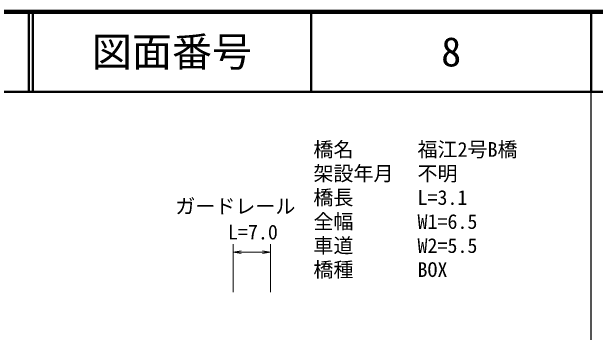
# Model space of a CAD drawing. Units: millimetres, scale not verified. Extents: x 40000 to 680000, y 20000 to 380000.
# Drawn here: x 506595 to 579500, y 339980 to 380000 of the extents above; entities that cross this region are included whole.
import ezdxf
from ezdxf.enums import TextEntityAlignment as Align

# ---------------------------------------------------------------- set-up
doc = ezdxf.new("R2010")
doc.units = ezdxf.units.MM
doc.header["$LTSCALE"] = 1000
for name, color, linetype, lineweight in [('M-STR-HTXT', 7, 'Continuous', 13), ('M-TTL', 2, 'Continuous', 140), ('M-TTL-BAND', 7, 'Continuous', 25), ('M-TTL-LINE', 7, 'Continuous', 50)]:
    doc.layers.add(name, color=color, linetype=linetype, lineweight=lineweight)
doc.layers.add('M-TTL-TXT', color=7, linetype='Continuous')
doc.styles.add('ＭＳ ゴシック', font='')
doc.styles.get('ＭＳ ゴシック').set_extended_font_data('MS Gothic')

# ---------------------------------------------------------------- blocks, each defined once
blk = doc.blocks.new('open_arrow')
at = {"color": 0, "linetype": 'Continuous', "lineweight": -2}
blk.add_lwpolyline([(7.5, 1.25), (0, 0), (7.5, -1.25)], dxfattribs=at)

msp = doc.modelspace()

# ---------------------------------------------------------------- linework, layer by layer
at = {"layer": 'M-STR-HTXT'}
for p, q in [((534280, 345000), (534280, 351000)), ((538906, 345000), (538906, 351000)), ((534280, 350000), (538906, 350000))]:
    msp.add_line(p, q, dxfattribs=at)
at = {"layer": 'M-TTL'}
msp.add_line((680000, 380000), (40000, 380000), dxfattribs=at)
at = {"layer": 'M-TTL-BAND'}
msp.add_line((579000, 20000), (579000, 370000), dxfattribs=at)
at = {"layer": 'M-TTL-LINE'}
for p, q in [((508747, 380000), (508747, 370000)), ((509247, 380000), (509247, 370000)), ((543997, 380000), (543997, 370000)), ((579000, 380000), (579000, 370000)), ((40000, 370000), (680000, 370000))]:
    msp.add_line(p, q, dxfattribs=at)

# ---------------------------------------------------------------- block references
at = {"layer": 'M-STR-HTXT', "xscale": 133, "yscale": 133}
msp.add_blockref('open_arrow', (534280, 350000), dxfattribs=at)
at = {"layer": 'M-STR-HTXT', "xscale": 133, "yscale": 133, "rotation": 180}
msp.add_blockref('open_arrow', (538906, 350000), dxfattribs=at)

# ---------------------------------------------------------------- texts
at = {"layer": 'M-STR-HTXT', "style": 'ＭＳ ゴシック'}
for s, p in [('橋名', (544287, 362808)), ('福江2号B橋', (557287, 362808)), ('架設年月', (544287, 359808)), ('不明', (557287, 359808)), ('橋長', (544287, 356808)), ('L=3.1', (557287, 356808)), ('全幅', (544287, 353808)), ('W1=6.5', (557287, 353808)), ('車道', (544287, 350808)), ('W2=5.5', (557287, 350808)), ('橋種', (544287, 347808)), ('BOX', (557287, 347808))]:
    msp.add_text(s, height=1833, dxfattribs=at).set_placement(p, align=Align.MIDDLE_LEFT)
msp.add_text('ガードレール', height=1833, dxfattribs=at).set_placement((534535, 355719), align=Align.MIDDLE_CENTER)
msp.add_text('L=7.0', height=1833, dxfattribs=at).set_placement((536727, 351024), align=Align.BOTTOM_CENTER)
at = {"layer": 'M-TTL-TXT', "style": 'ＭＳ ゴシック'}
for s, p in [('図面番号', (526622, 375000)), ('8', (561497, 375000))]:
    msp.add_text(s, height=3666, dxfattribs=at).set_placement(p, align=Align.MIDDLE_CENTER)

doc.saveas('drawing.dxf')
